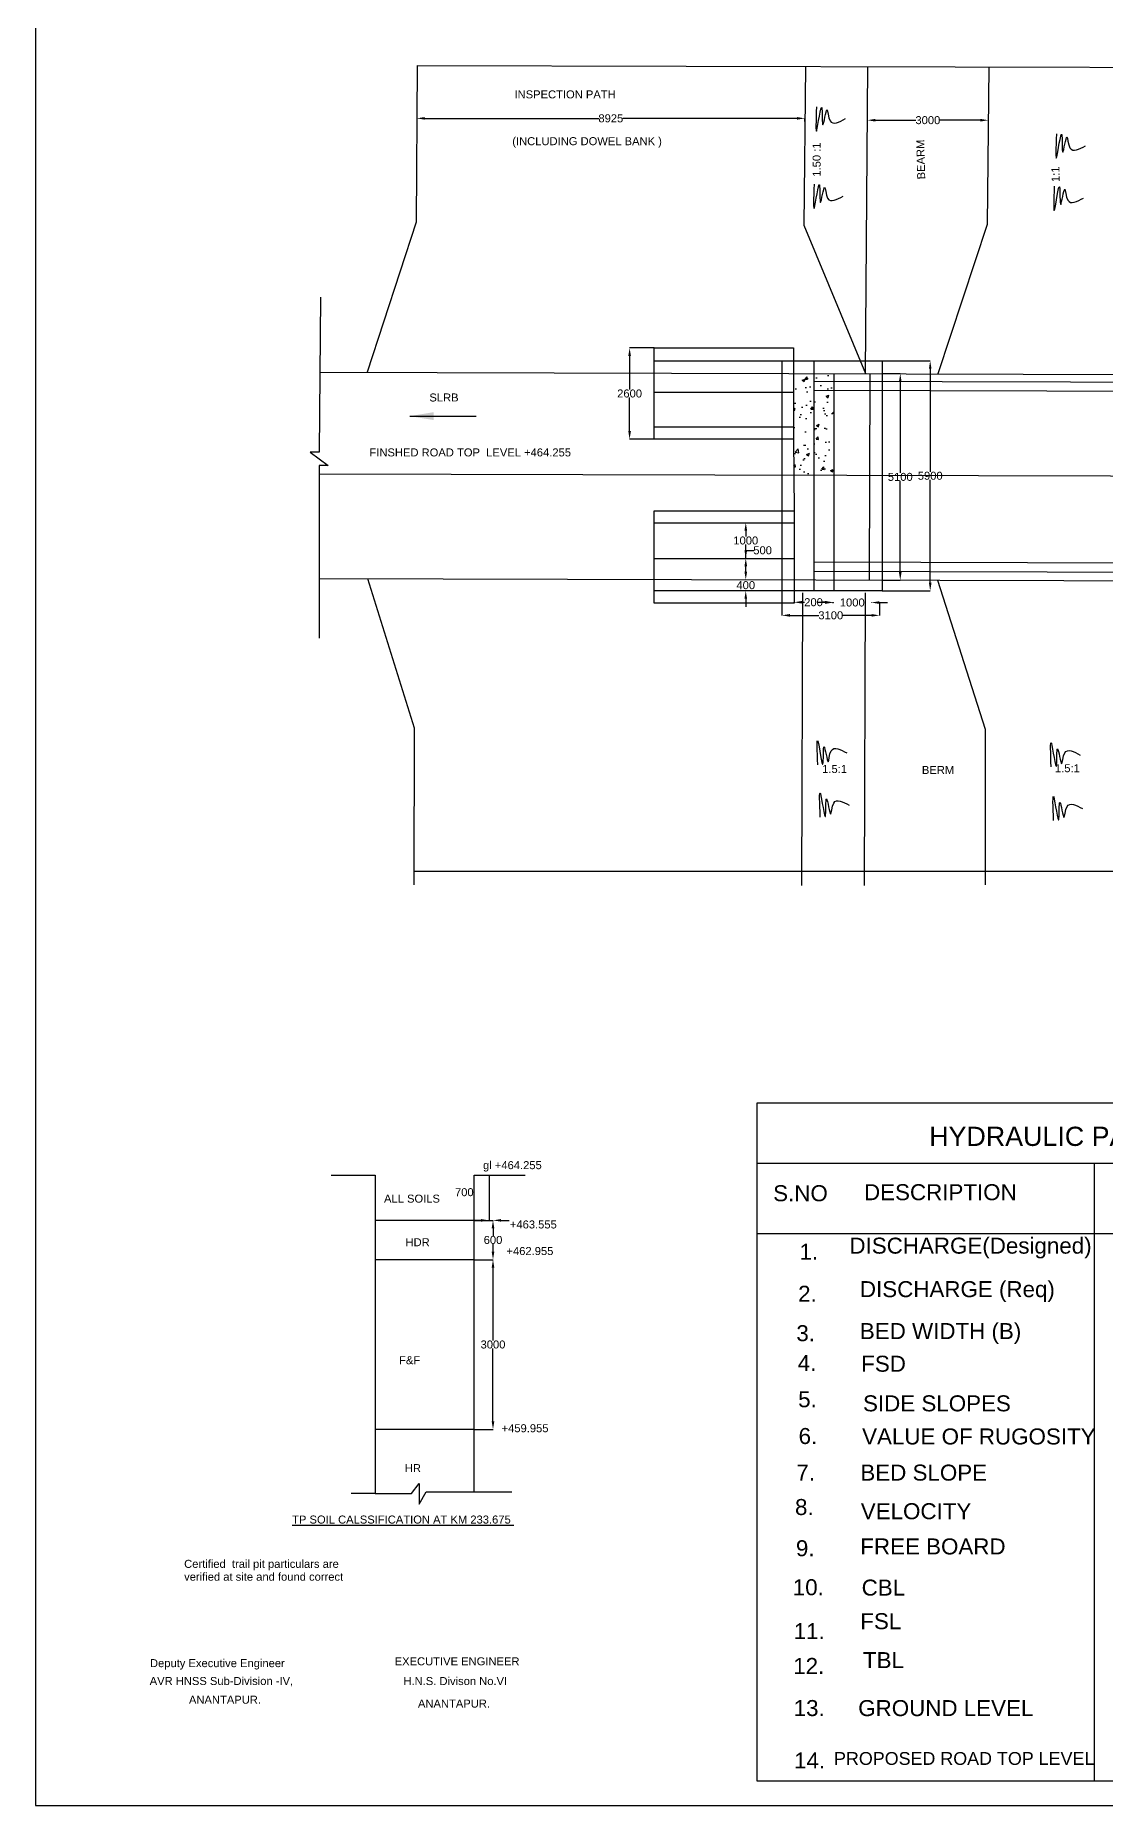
# Model space of a CAD drawing. Header units: inches. Extents: x 37499 to 135116, y 39306 to 109643.
# Drawn here: x 37499 to 64252, y 39306 to 83550 of the extents above; entities that cross this region are included whole.
import ezdxf

# ---------------------------------------------------------------- set-up
doc = ezdxf.new("R2010")
doc.units = ezdxf.units.IN
doc.header["$LTSCALE"] = 15
doc.header["$MEASUREMENT"] = 0
for name, color, linetype in [('DIMENSIONS', 7, 'Continuous'), ('DRAWING', 7, 'Continuous'), ('text1', 7, 'Continuous')]:
    doc.layers.add(name, color=color, linetype=linetype)
doc.styles.get("Standard").update_dxf_attribs({"font": 'arial.ttf', "height": 200})
doc.dimstyles.get("Standard").update_dxf_attribs({"dimtxt": 200, "dimasz": 200, "dimexe": 0.18, "dimexo": 0.0625, "dimgap": 0.09, "dimtad": 0, "dimtih": 1, "dimtoh": 1, "dimdec": 4, "dimzin": 0, "dimdsep": 46, "dimtxsty": 'Standard', "dimcen": 0.09, "dimadec": 0, "dimazin": 0, "dimtfac": 1, "dimtdec": 4, "dimtofl": 0, "dimtmove": 0, "dimatfit": 3, "dimfxl": 0, "dimtolj": 1, "dimtzin": 0, "dimarcsym": 0})

# ---------------------------------------------------------------- blocks, each defined once
blk = doc.blocks.new('*D25')
at = {"layer": 'Defpoints', "color": 0, "transparency": 16777216}
for p in [(58298, 81431), (58298, 81431), (61321, 81406)]:
    blk.add_point(p, dxfattribs=at)
at = {"layer": 'DIMENSIONS', "color": 0, "lineweight": -2, "transparency": 16777216}
for p, q in [((58298, 81431), (58298, 81431)), ((58498, 81431), (59511, 81431)), ((61121, 81431), (60108, 81431)), ((61321, 81406), (61321, 81431))]:
    blk.add_line(p, q, dxfattribs=at)
at = {"layer": 'DIMENSIONS', "color": 0, "transparency": 16777216}
for points in [[(58498, 81464), (58498, 81397), (58298, 81431)], [(61121, 81464), (61121, 81397), (61321, 81431)]]:
    blk.add_solid(points, dxfattribs=at)
at = {"layer": 'DIMENSIONS', "color": 0, "transparency": 16777216, "insert": (59809, 81431), "char_height": 200, "attachment_point": 5}
blk.add_mtext('\\A1;3000', dxfattribs=at)
blk = doc.blocks.new('*D26')
at = {"layer": 'Defpoints', "color": 0, "transparency": 16777216}
for p in [(47034, 81506), (56735, 81477), (56735, 81401)]:
    blk.add_point(p, dxfattribs=at)
at = {"layer": 'DIMENSIONS', "color": 0, "lineweight": -2, "transparency": 16777216}
for p, q in [((47034, 81506), (47034, 81477)), ((47234, 81477), (51585, 81477)), ((56535, 81477), (52184, 81477)), ((56735, 81401), (56735, 81477))]:
    blk.add_line(p, q, dxfattribs=at)
at = {"layer": 'DIMENSIONS', "color": 0, "transparency": 16777216}
for points in [[(47234, 81510), (47234, 81444), (47034, 81477)], [(56535, 81510), (56535, 81444), (56735, 81477)]]:
    blk.add_solid(points, dxfattribs=at)
at = {"layer": 'DIMENSIONS', "color": 0, "transparency": 16777216, "insert": (51884, 81477), "char_height": 200, "attachment_point": 5}
blk.add_mtext('\\A1;8925', dxfattribs=at)
blk = doc.blocks.new('*D27')
at = {"layer": 'Defpoints', "color": 0, "transparency": 16777216}
for p in [(52964, 75738), (52353, 73460), (52964, 73460)]:
    blk.add_point(p, dxfattribs=at)
at = {"layer": 'DIMENSIONS', "color": 0, "lineweight": -2, "transparency": 16777216}
for p, q in [((52964, 75738), (52353, 75738)), ((52353, 75538), (52353, 74701)), ((52353, 73660), (52353, 74497)), ((52964, 73460), (52353, 73460))]:
    blk.add_line(p, q, dxfattribs=at)
at = {"layer": 'DIMENSIONS', "color": 0, "transparency": 16777216}
for points in [[(52320, 75538), (52387, 75538), (52353, 75738)], [(52320, 73660), (52387, 73660), (52353, 73460)]]:
    blk.add_solid(points, dxfattribs=at)
at = {"layer": 'DIMENSIONS', "color": 0, "transparency": 16777216, "insert": (52353, 74599), "char_height": 200, "attachment_point": 5}
blk.add_mtext('\\A1;2600', dxfattribs=at)
blk = doc.blocks.new('*D28')
at = {"layer": 'Defpoints', "color": 0, "transparency": 16777216}
for p in [(55257, 69947), (55257, 69947), (55256, 69668)]:
    blk.add_point(p, dxfattribs=at)
at = {"layer": 'DIMENSIONS', "color": 0, "lineweight": -2, "transparency": 16777216}
for p, q in [((55257, 70147), (55257, 70347)), ((55257, 69947), (55257, 69947)), ((55256, 69668), (55257, 69668)), ((55257, 69468), (55257, 69268))]:
    blk.add_line(p, q, dxfattribs=at)
at = {"layer": 'DIMENSIONS', "color": 0, "transparency": 16777216}
for points in [[(55224, 70147), (55290, 70147), (55257, 69947)], [(55224, 69468), (55290, 69468), (55257, 69668)]]:
    blk.add_solid(points, dxfattribs=at)
at = {"layer": 'DIMENSIONS', "color": 0, "transparency": 16777216, "insert": (55257, 69808), "char_height": 200, "attachment_point": 5}
blk.add_mtext('\\A1;400', dxfattribs=at)
blk = doc.blocks.new('*D29')
at = {"layer": 'Defpoints', "color": 0, "transparency": 16777216}
for p in [(55257, 70480), (55257, 70480), (55257, 69947)]:
    blk.add_point(p, dxfattribs=at)
at = {"layer": 'DIMENSIONS', "color": 0, "lineweight": -2, "transparency": 16777216}
for p, q in [((55257, 70480), (55257, 70680)), ((55257, 70680), (55457, 70680)), ((55257, 70480), (55257, 70480)), ((55257, 70147), (55257, 70280)), ((55257, 69947), (55257, 69947))]:
    blk.add_line(p, q, dxfattribs=at)
at = {"layer": 'DIMENSIONS', "color": 0, "transparency": 16777216}
for points in [[(55224, 70280), (55290, 70280), (55257, 70480)], [(55224, 70147), (55290, 70147), (55257, 69947)]]:
    blk.add_solid(points, dxfattribs=at)
at = {"layer": 'DIMENSIONS', "color": 0, "transparency": 16777216, "insert": (55678, 70680), "char_height": 200, "attachment_point": 5}
blk.add_mtext('\\A1;500', dxfattribs=at)
blk = doc.blocks.new('*D30')
at = {"layer": 'Defpoints', "color": 0, "transparency": 16777216}
for p in [(55257, 71370), (55257, 71370), (55257, 70480)]:
    blk.add_point(p, dxfattribs=at)
at = {"layer": 'DIMENSIONS', "color": 0, "lineweight": -2, "transparency": 16777216}
for p, q in [((55257, 71370), (55257, 71370)), ((55257, 71170), (55257, 71027)), ((55257, 70680), (55257, 70823)), ((55257, 70480), (55257, 70480))]:
    blk.add_line(p, q, dxfattribs=at)
at = {"layer": 'DIMENSIONS', "color": 0, "transparency": 16777216}
for points in [[(55224, 71170), (55291, 71170), (55257, 71370)], [(55224, 70680), (55291, 70680), (55257, 70480)]]:
    blk.add_solid(points, dxfattribs=at)
at = {"layer": 'DIMENSIONS', "color": 0, "transparency": 16777216, "insert": (55257, 70925), "char_height": 200, "attachment_point": 5}
blk.add_mtext('\\A1;1000', dxfattribs=at)
blk = doc.blocks.new('*D31')
at = {"layer": 'Defpoints', "color": 0, "transparency": 16777216}
for p in [(56162, 69359), (58602, 69359), (58602, 69055)]:
    blk.add_point(p, dxfattribs=at)
at = {"layer": 'DIMENSIONS', "color": 0, "lineweight": -2, "transparency": 16777216}
for p, q in [((56162, 69359), (56162, 69054)), ((56362, 69055), (57084, 69055)), ((58402, 69055), (57680, 69055)), ((58602, 69359), (58602, 69054))]:
    blk.add_line(p, q, dxfattribs=at)
at = {"layer": 'DIMENSIONS', "color": 0, "transparency": 16777216}
for points in [[(56362, 69088), (56362, 69021), (56162, 69055)], [(58402, 69088), (58402, 69021), (58602, 69055)]]:
    blk.add_solid(points, dxfattribs=at)
at = {"layer": 'DIMENSIONS', "color": 0, "transparency": 16777216, "insert": (57382, 69055), "char_height": 200, "attachment_point": 5}
blk.add_mtext('\\A1;3100', dxfattribs=at)
blk = doc.blocks.new('*D32')
at = {"layer": 'Defpoints', "color": 0, "transparency": 16777216}
for p in [(56464, 69359), (57438, 69382), (57438, 69359)]:
    blk.add_point(p, dxfattribs=at)
at = {"layer": 'DIMENSIONS', "color": 0, "lineweight": -2, "transparency": 16777216}
for p, q in [((56464, 69359), (56464, 69383)), ((56664, 69382), (56729, 69382)), ((57238, 69382), (57174, 69382)), ((57438, 69359), (57438, 69383))]:
    blk.add_line(p, q, dxfattribs=at)
at = {"layer": 'DIMENSIONS', "color": 0, "transparency": 16777216}
for points in [[(56664, 69416), (56664, 69349), (56464, 69382)], [(57238, 69416), (57238, 69349), (57438, 69382)]]:
    blk.add_solid(points, dxfattribs=at)
at = {"layer": 'DIMENSIONS', "color": 0, "transparency": 16777216, "insert": (56951, 69382), "char_height": 200, "attachment_point": 5}
blk.add_mtext('\\A1;200', dxfattribs=at)
blk = doc.blocks.new('*D33')
at = {"layer": 'Defpoints', "color": 0, "transparency": 16777216}
for p in [(57438, 69382), (58399, 69382), (58399, 69375)]:
    blk.add_point(p, dxfattribs=at)
at = {"layer": 'DIMENSIONS', "color": 0, "lineweight": -2, "transparency": 16777216}
for p, q in [((57238, 69375), (57038, 69375)), ((57438, 69382), (57438, 69374)), ((58399, 69382), (58399, 69374)), ((58599, 69375), (58799, 69375))]:
    blk.add_line(p, q, dxfattribs=at)
at = {"layer": 'DIMENSIONS', "color": 0, "transparency": 16777216}
for points in [[(57238, 69408), (57238, 69341), (57438, 69375)], [(58599, 69408), (58599, 69341), (58399, 69375)]]:
    blk.add_solid(points, dxfattribs=at)
at = {"layer": 'DIMENSIONS', "color": 0, "transparency": 16777216, "insert": (57919, 69375), "char_height": 200, "attachment_point": 5}
blk.add_mtext('\\A1;1000', dxfattribs=at)
blk = doc.blocks.new('*D34')
at = {"layer": 'Defpoints', "color": 0, "transparency": 16777216}
for p in [(58667, 75417), (58667, 69668), (59868, 69668)]:
    blk.add_point(p, dxfattribs=at)
at = {"layer": 'DIMENSIONS', "color": 0, "lineweight": -2, "transparency": 16777216}
for p, q in [((58667, 75417), (59868, 75417)), ((59868, 75217), (59868, 72645)), ((59868, 69868), (59868, 72440)), ((58667, 69668), (59868, 69668))]:
    blk.add_line(p, q, dxfattribs=at)
at = {"layer": 'DIMENSIONS', "color": 0, "transparency": 16777216}
for points in [[(59835, 75217), (59901, 75217), (59868, 75417)], [(59835, 69868), (59901, 69868), (59868, 69668)]]:
    blk.add_solid(points, dxfattribs=at)
at = {"layer": 'DIMENSIONS', "color": 0, "transparency": 16777216, "insert": (59868, 72543), "char_height": 200, "attachment_point": 5}
blk.add_mtext('\\A1;5900', dxfattribs=at)
blk = doc.blocks.new('*D35')
at = {"layer": 'Defpoints', "color": 0, "transparency": 16777216}
for p in [(58682, 75096), (59119, 75096), (58667, 69935)]:
    blk.add_point(p, dxfattribs=at)
at = {"layer": 'DIMENSIONS', "color": 0, "lineweight": -2, "transparency": 16777216}
for p, q in [((58682, 75096), (59119, 75096)), ((59119, 74896), (59119, 72617)), ((59119, 70135), (59119, 72413)), ((58667, 69935), (59119, 69935))]:
    blk.add_line(p, q, dxfattribs=at)
at = {"layer": 'DIMENSIONS', "color": 0, "transparency": 16777216}
for points in [[(59086, 74896), (59153, 74896), (59119, 75096)], [(59086, 70135), (59153, 70135), (59119, 69935)]]:
    blk.add_solid(points, dxfattribs=at)
at = {"layer": 'DIMENSIONS', "color": 0, "transparency": 16777216, "insert": (59119, 72515), "char_height": 200, "attachment_point": 5}
blk.add_mtext('\\A1;5100', dxfattribs=at)
blk = doc.blocks.new('*D50')
at = {"layer": 'Defpoints', "color": 0, "transparency": 16777216}
for p in [(48464, 52950), (48938, 52950), (48464, 48709)]:
    blk.add_point(p, dxfattribs=at)
at = {"layer": 'DIMENSIONS', "color": 0, "lineweight": -2, "transparency": 16777216}
for p, q in [((48464, 52950), (48939, 52950)), ((48938, 52750), (48938, 50932)), ((48938, 48909), (48938, 50727)), ((48464, 48709), (48939, 48709))]:
    blk.add_line(p, q, dxfattribs=at)
at = {"layer": 'DIMENSIONS', "color": 0, "transparency": 16777216}
for points in [[(48905, 52750), (48972, 52750), (48938, 52950)], [(48905, 48909), (48972, 48909), (48938, 48709)]]:
    blk.add_solid(points, dxfattribs=at)
at = {"layer": 'DIMENSIONS', "color": 0, "transparency": 16777216, "insert": (48938, 50830), "char_height": 200, "attachment_point": 5}
blk.add_mtext('\\A1;3000', dxfattribs=at)
blk = doc.blocks.new('*D51')
at = {"layer": 'Defpoints', "color": 0, "transparency": 16777216}
for p in [(48464, 53933), (48939, 53933), (48938, 52950)]:
    blk.add_point(p, dxfattribs=at)
at = {"layer": 'DIMENSIONS', "color": 0, "lineweight": -2, "transparency": 16777216}
for p, q in [((48464, 53933), (48939, 53933)), ((48939, 53733), (48939, 53544)), ((48939, 53150), (48939, 53339)), ((48938, 52950), (48939, 52950))]:
    blk.add_line(p, q, dxfattribs=at)
at = {"layer": 'DIMENSIONS', "color": 0, "transparency": 16777216}
for points in [[(48905, 53733), (48972, 53733), (48939, 53933)], [(48905, 53150), (48972, 53150), (48939, 52950)]]:
    blk.add_solid(points, dxfattribs=at)
at = {"layer": 'DIMENSIONS', "color": 0, "transparency": 16777216, "insert": (48939, 53442), "char_height": 200, "attachment_point": 5}
blk.add_mtext('\\A1;600', dxfattribs=at)
blk = doc.blocks.new('*D52')
at = {"layer": 'Defpoints', "color": 0, "transparency": 16777216}
for p in [(48840, 55059), (48840, 53933), (48939, 53933)]:
    blk.add_point(p, dxfattribs=at)
at = {"layer": 'DIMENSIONS', "color": 0, "lineweight": -2, "transparency": 16777216}
for p, q in [((48840, 55059), (48840, 53933)), ((48640, 53933), (48440, 53933)), ((48939, 53933), (48939, 53933)), ((49139, 53933), (49339, 53933))]:
    blk.add_line(p, q, dxfattribs=at)
at = {"layer": 'DIMENSIONS', "color": 0, "transparency": 16777216}
for points in [[(48640, 53966), (48640, 53900), (48840, 53933)], [(49139, 53966), (49139, 53900), (48939, 53933)]]:
    blk.add_solid(points, dxfattribs=at)
at = {"layer": 'DIMENSIONS', "color": 0, "transparency": 16777216, "insert": (48221, 54636), "char_height": 200, "attachment_point": 5}
blk.add_mtext('\\A1;700', dxfattribs=at)

msp = doc.modelspace()

# ---------------------------------------------------------------- hatches: boundary and pattern name
at = {"layer": 'DRAWING'}
h = msp.add_hatch(dxfattribs=at)
h.set_pattern_fill('AR-CONC', color=256, scale=100, style=0)
h.set_pattern_definition([(50, (0, 0), (717.26, -62.752), [75, -825]), (355, (0, 0), (-138.7513, 752.192), [60, -660]), (100.4514, (59.8, -5.2), (578.5094, 689.4395), [63.74, -701.142]), (46.1842, (0, 200), (1067.241, -165.519), [112.5, -1237.5]), (96.6356, (88.9, 186.2), (934.663, 974.118), [95.61, -1051.713]), (351.1842, (0, 200), (934.662, 974.119), [90, -990]), (21, (100, 150), (596.907, -402.619), [75, -825]), (326, (100, 150), (243.3153, 725.15), [60, -660]), (71.4514, (149.74, 116.45), (840.2226, 322.5305), [63.74, -701.142]), (37.5, (0, 0), (12.15986, 332.89385), [0, -652, 0, -670, 0, -662.5]), (7.5, (0, 0), (263.0695, 394.4117), [0, -382, 0, -637, 0, -252.5]), (327.5, (-223, 0), (533.8224, -22.5549), [0, -250, 0, -780, 0, -1035]), (317.5, (-323, 0), (583.1862, 100.105), [0, -325, 0, -518, 0, -735])])
h.paths.add_polyline_path([(56960.08498, 75100.66252), (56452.20715, 75102.15453), (56452.20715, 73459.85223), (56458.26286, 72559.62903), (56960.08498, 72558.37714)])
h.paths.add_polyline_path([(57456.28224, 74677.51126), (56960.08498, 74678.98441), (56960.08498, 72558.37714), (57456.28224, 72557.13928)])
h.paths.add_polyline_path([(57456.28224, 74909.72663), (56960.08498, 74911.09746), (56960.08498, 74678.98441), (57456.28224, 74677.51126)])
h.paths.add_polyline_path([(57456.28224, 75099.20482), (56960.08498, 75100.66252), (56960.08498, 74911.09746), (57456.28224, 74909.72663)])

# ---------------------------------------------------------------- linework, layer by layer
at = {"layer": 'DIMENSIONS'}
msp.add_lwpolyline([(135114.41298, 109643.44677), (37499.25588, 109643.44677), (37499.25588, 39305.72339), (135114.41298, 39305.72339)], close=True, dxfattribs=at)
for points in [[(57025.81515, 81765.96795), (57030.97395, 81178.39607), (57157.37065, 81750.50574), (57185.74609, 81312.40397), (57288.92718, 81691.2331), (57363.73385, 81415.48661), (57753.2436, 81469.60518)], [(63023.31646, 81088.60166), (63028.47526, 80501.02978), (63154.87196, 81073.13945), (63183.2474, 80635.03768), (63286.42849, 81013.86681), (63361.23516, 80738.12033), (63750.74491, 80792.23889)], [(56966.31646, 79828.60166), (56971.47526, 79241.02978), (57097.87196, 79813.13945), (57126.2474, 79375.03768), (57229.42849, 79753.86681), (57304.23516, 79478.12033), (57693.74491, 79532.23889)], [(62969.81646, 79781.10166), (62974.97526, 79193.52978), (63101.37196, 79765.63945), (63129.7474, 79327.53768), (63232.92849, 79706.36681), (63307.73516, 79430.62033), (63697.24491, 79484.73889)], [(57055.35165, 65319.93807), (57060.51045, 65907.50995), (57186.90716, 65335.40028), (57215.28259, 65773.50205), (57318.46368, 65394.67291), (57393.27035, 65670.4194), (57782.7801, 65616.30083)], [(62891.85165, 65267.93807), (62897.01045, 65855.50995), (63023.40716, 65283.40028), (63051.78259, 65721.50205), (63154.96368, 65342.67291), (63229.77035, 65618.4194), (63619.2801, 65564.30083)], [(57117.81646, 64013.67816), (57122.97526, 64601.25004), (57249.37196, 64029.14037), (57277.7474, 64467.24214), (57380.92849, 64088.41301), (57455.73516, 64364.15949), (57845.24491, 64310.04093)], [(62950.85165, 63927.93807), (62956.01045, 64515.50995), (63082.40716, 63943.40028), (63110.78259, 64381.50205), (63213.96368, 64002.67291), (63288.77035, 64278.4194), (63678.2801, 64224.30083)]]:
    msp.add_spline(points, degree=3, dxfattribs=at)
at = {"layer": 'DRAWING'}
for points in [[(47042.23113, 82796.79752), (73939.79958, 82730.94584), (74255.63948, 81916.84529), (74360.63893, 83453.64678), (74594.88665, 82728.40535), (95962.77284, 82594.96466)], [(47042.23113, 82796.79752), (47016.0559, 78884.81889), (45795.23176, 75129.98741)], [(56750.12853, 82773.03026), (56707.13118, 78807.48306), (58246.42855, 75096.88357), (58308.40239, 82769.21524)], [(61334.69752, 82761.80614), (61295.00162, 78825.8535), (60059.24247, 75091.558)], [(44624.98167, 77006.43429), (44593.3036, 73137.82328), (44371.12396, 73137.82328), (44819.87362, 72798.80528), (44594.96115, 72798.80528), (44594.96115, 68483.00391)], [(52963.94171, 75416.58663), (58667.2559, 75416.58663), (58667.2559, 69668.48738), (56464.27553, 69668.48738), (52969.05609, 69668.48738)], [(56161.91336, 75416.58663), (56161.91336, 69359.25767)], [(56960.08498, 75416.58663), (56960.08498, 69668.48738)], [(44609.67338, 75136.94482), (97361.68532, 74981.97309)], [(56960.08498, 74911.09746), (89029.1921, 74822.50156)], [(57456.28224, 75099.20482), (57456.28224, 69668.48738)], [(58358.73621, 75096.55364), (58344.84918, 69938.99008)], [(52963.94171, 74634.49544), (56452.20715, 74634.49544)], [(89014.52569, 74583.81841), (56960.08498, 74678.98441)], [(52963.94171, 73764.72879), (56452.20715, 73764.72879)], [(56452.20715, 73459.85223), (56464.27553, 71665.80484)], [(44594.96115, 72589.22427), (97350.21704, 72457.61636)], [(52969.05609, 71370.10536), (56464.27553, 71370.10536)], [(52969.05609, 70479.93758), (56464.27553, 70479.93758)], [(56960.08498, 70389.94385), (89020.49624, 70289.36355)], [(44594.96115, 69976.01243), (97345.34602, 69833.97905)], [(45799.56291, 69972.76897), (46963.74578, 66242.20915), (46961.18794, 62318.62536)], [(89018.94123, 70056.31697), (56960.08498, 70152.05346)], [(60051.45367, 69934.39495), (61244.01279, 66212.43875), (61239.67867, 62322.08779)], [(56675.3189, 69614.08882), (56652.10385, 62302.53556)], [(58240.75405, 69614.08882), (58217.539, 62302.53556)], [(46952.4364, 62663.05953), (73863.79223, 62663.05953), (74189.60547, 63421.1973), (74267.47356, 61920.36405), (74503.23059, 62646.5875), (97092.3949, 62533.95655)]]:
    msp.add_lwpolyline(points, dxfattribs=at)
for points in [[(52963.94171, 75737.72997), (56452.20715, 75737.72997), (56452.20715, 73459.85223), (52963.94171, 73459.85223)], [(52969.05609, 71665.80484), (56464.27553, 71665.80484), (56464.27553, 69359.25767), (52969.05609, 69359.25767)]]:
    msp.add_lwpolyline(points, close=True, dxfattribs=at)
at = {"layer": 'text1'}
msp.add_lwpolyline([(55542.59787, 56869.68904), (75887.53359, 56869.68904), (75887.53359, 39917.87244), (55542.59787, 39917.87244)], close=True, dxfattribs=at)
for points in [[(55529.94938, 55363.76181), (75873.76917, 55363.76181)], [(63975.87808, 39908.47771), (63975.87808, 55373.95818)], [(44889.30974, 55061.88474), (45991.98107, 55061.88474), (45991.98107, 47109.54904), (45393.51457, 47109.54904)], [(48463.76615, 47146.02913), (48463.76615, 55058.92141), (49739.67827, 55058.92141)], [(48463.76615, 53932.87853), (45991.98107, 53932.87853)], [(55529.94938, 53608.50116), (75873.76917, 53608.50116)], [(48463.76615, 52950.14627), (45991.98107, 52950.14627)], [(48463.76615, 48709.28591), (45991.98107, 48709.28591)], [(45991.98107, 47109.54904), (46904.36582, 47109.54904), (47092.37784, 47356.3475), (47092.37784, 46843.02824), (47270.81109, 47146.02913), (49411.91463, 47146.02913)]]:
    msp.add_lwpolyline(points, dxfattribs=at)

# ---------------------------------------------------------------- texts
for s, height, p in [('INSPECTION PATH ', 200, (49475.7872, 81976.46847)), ('(INCLUDING DOWEL BANK )', 200, (49420.025, 80806.41478)), ('SLRB ', 200, (47347.72466, 74400.29502)), ('FINSHED ROAD TOP  LEVEL +464.255', 200, (45849.90562, 73027.48847)), ('1.5:1', 200, (57166.59111, 65114.89439)), ('BERM ', 200, (59660.2941, 65089.98264)), ('1.5:1', 200, (62986.4531, 65134.50905)), ('HYDRAULIC PARTICULARS ', 480, (59842.72977, 55793.80675)), ('gl +464.255', 200, (48689.08601, 55213.04951)), ('ALL SOILS ', 200, (46214.04421, 54376.62175)), ('S.NO  ', 400, (55941.76886, 54411.96753)), ('DESCRIPTION ', 400, (58212.86658, 54437.18154)), ('+463.555', 200, (49359.82939, 53731.05619)), ('HDR ', 200, (46751.17673, 53286.45351)), ('+462.955', 200, (49274.65189, 53066.41294)), ('1.', 400, (56600.328, 52952.04137)), (' DISCHARGE(Designed)', 400, (57693.11561, 53101.2039)), ('2.', 400, (56566.70108, 51899.24784)), ('DISCHARGE (Req)', 400, (58110.18634, 52014.2116)), ('BED WIDTH (B)', 400, (58109.5819, 50966.52721)), ('3.', 400, (56521.86505, 50913.65405)), ('F&F  ', 200, (46591.26913, 50337.95299)), ('4.', 400, (56555.66402, 50168.67915)), ('FSD ', 400, (58143.16833, 50149.92617)), ('5.', 400, (56566.8727, 49261.48472)), ('SIDE SLOPES ', 400, (58188.25563, 49159.75744)), ('+459.955', 200, (49153.18171, 48637.53184)), ('6.', 400, (56578.08182, 48343.0905)), ('VALUE OF RUGOSITY', 400, (58165.86467, 48331.97022)), ('HR', 200, (46735.14918, 47640.66461)), ('7.', 400, (56522.22192, 47430.64979)), ('BED SLOPE ', 400, (58122.45066, 47428.487)), ('8.', 400, (56488.59456, 46568.25513)), ('%%UTP SOIL CALSSIFICATION AT KM 233.675 ', 200, (43916.9547, 46355.42094)), ('VELOCITY ', 400, (58132.27868, 46463.85537)), ('9.', 400, (56511.0128, 45537.86158)), ('FREE BOARD ', 400, (58120.44867, 45583.44092)), ('verified at site and found correct  ', 200, (41217.53471, 44926.62516)), ('Certified  trail pit particulars are ', 200, (41217.53471, 45247.90756)), ('10.', 400, (56432.54985, 44563.46759)), ('CBL ', 400, (58154.03466, 44554.29985)), ('11.', 400, (56454.96765, 43465.87448)), ('FSL', 400, (58120.44867, 43715.32608)), ('Deputy Executive Engineer ', 200, (40363.19973, 42766.39208)), ('EXECUTIVE ENGINEER', 200, (46480.56762, 42811.56725)), ('12.', 400, (56443.29561, 42596.61234)), ('TBL ', 400, (58187.62065, 42742.11665)), ('AVR HNSS Sub-Division -IV,', 200, (40356.48784, 42320.58133)), ('H.N.S. Divison No.VI', 200, (46699.26148, 42318.26346)), ('ANANTAPUR.', 200, (41337.59567, 41852.1507)), ('ANANTAPUR.', 200, (47062.8288, 41754.84674)), ('13.', 400, (56454.50473, 41543.819)), ('GROUND LEVEL ', 400, (58068.22791, 41542.58832)), ('14.', 400, (56465.71385, 40233.42703)), ('PROPOSED ROAD TOP LEVEL ', 320, (57463.52455, 40323.59193))]:
    msp.add_text(s, height=height, dxfattribs=at).set_placement(p)
for s, rotation, p in [('1.50 :1', 90.30356088, (57130.48458, 80020.20998)), ('BEARM', 91.498926349, (59743.4791, 79954.1692)), ('1:1', 91.498926349, (63105.79701, 79887.01309))]:
    msp.add_text(s, height=200, rotation=rotation, dxfattribs=at).set_placement(p)

# ---------------------------------------------------------------- dimensions: what is measured, and where the dimension line sits
at = {"layer": 'DIMENSIONS'}
for base, p1, p2, text, picture, middle in [((56735.24882, 81477.03827), (47033.59369, 81505.90131), (56735.24882, 81400.70891), '8925', '*D26', (51884.42125, 81477.03827)), ((58297.58909, 81430.53338), (61321.02471, 81406.11135), (58297.58909, 81430.53338), '3000', '*D25', (59809.3069, 81430.53338)), ((57438.25153, 69382.3762), (56464.27553, 69359.25767), (57438.25153, 69359.25767), '200', '*D32', (56951.26353, 69382.3762)), ((58399.25238, 69374.57188), (57438.25153, 69382.3762), (58399.25238, 69382.3762), '1000', '*D33', (57918.75195, 69374.57188)), ((58602.39056, 69054.59254), (56161.91336, 69359.25767), (58602.39056, 69359.25767), '3100', '*D31', (57382.15196, 69054.59254))]:
    dim = msp.add_linear_dim(base=base, p1=p1, p2=p2, text=text, dimstyle='Standard', dxfattribs=at)
    dim.commit()
    dim.dimension.update_dxf_attribs({"geometry": picture, "text_midpoint": middle})
for base, p1, p2, text, picture, middle in [((52353.2987, 73459.85223), (52963.94171, 75737.72997), (52963.94171, 73459.85223), '2600', '*D27', (52353.2987, 74598.7911)), ((59868.14756, 69668.48738), (58667.2559, 75416.58663), (58667.2559, 69668.48738), '5900', '*D34', (59868.14756, 72542.53701)), ((59119.20449, 75095.60275), (58667.2559, 69934.88851), (58682.41674, 75095.60275), '5100', '*D35', (59119.20449, 72515.24563)), ((55257.28906, 71370.10536), (55257.28906, 70479.93758), (55257.28906, 71370.10536), '1000', '*D30', (55257.28906, 70925.02147)), ((55257.10906, 70479.93758), (55256.92906, 69947.30399), (55256.92906, 70479.93758), '500', '*D29', (55677.79933, 70679.93758)), ((55257.10906, 69947.30399), (55256.35833, 69668.48738), (55257.10906, 69947.30399), '400', '*D28', (55257.10906, 69807.89569)), ((48938.58624, 53932.87853), (48938.40624, 52950.14627), (48463.76615, 53932.87853), '600', '*D51', (48938.58624, 53441.5124)), ((48938.40624, 52950.14627), (48463.76615, 48709.28591), (48463.76615, 52950.14627), '3000', '*D50', (48938.40624, 50829.71609))]:
    dim = msp.add_linear_dim(base=base, p1=p1, p2=p2, angle=90, text=text, dimstyle='Standard', dxfattribs=at)
    dim.commit()
    dim.dimension.update_dxf_attribs({"geometry": picture, "text_midpoint": middle})
dim = msp.add_linear_dim(base=(48840.43978, 53932.87853), p1=(48938.76624, 53932.87853), p2=(48840.43978, 55058.92141), text='700', dimstyle='Standard', dxfattribs=at)
dim.commit()
dim.dimension.update_dxf_attribs({"geometry": '*D52', "text_midpoint": (48220.56806, 54635.72642), "dimtype": 160})

# ---------------------------------------------------------------- leaders
msp.add_leader([(46856.5, 74034.5), (48519.5, 74034.5)], dimstyle='Standard', override={"dimasz": 600, "dimgap": 0.09, "dimtad": 0}, dxfattribs=at)

doc.saveas('drawing.dxf')
